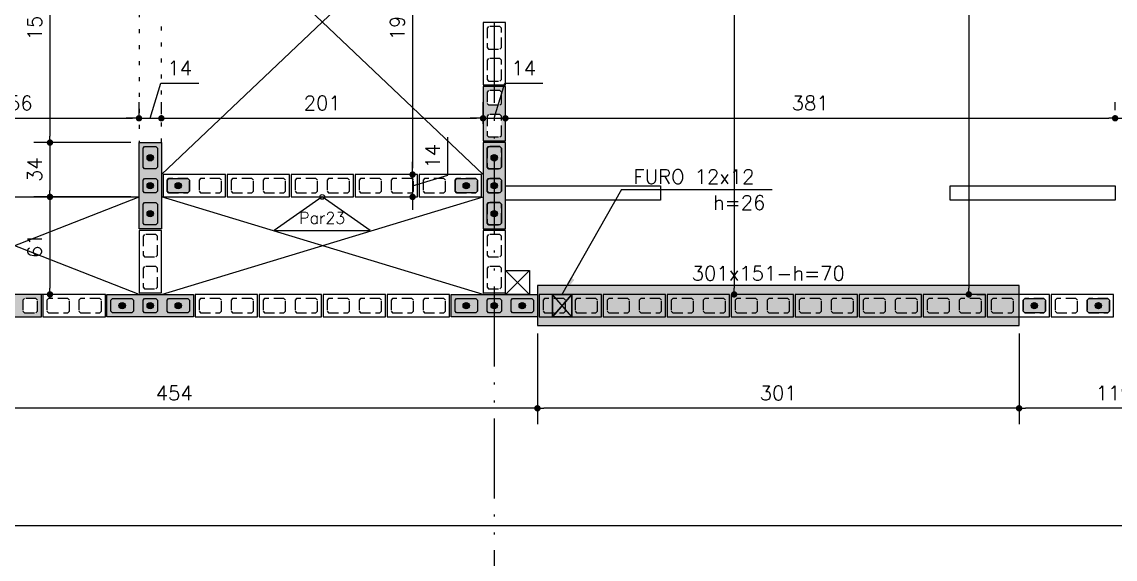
# Model space of a CAD drawing. Extents: x -14651 to 4579, y -10691 to -1290.
# Drawn here: x 2171 to 2855, y -10315 to -9979 of the extents above; entities that cross this region are included whole.
import ezdxf
from ezdxf.enums import TextEntityAlignment as Align

# ---------------------------------------------------------------- set-up
doc = ezdxf.new("R2010")
doc.units = 0
doc.header["$LTSCALE"] = 25
for name, pattern in [('DASHED2', [0.375, 0.25, -0.125]), ('ESTILO_TQS_0002', [0.4, 0.1, -0.3]), ('ESTILO_TQS_0004', [3.3, 2, -0.4, 0.05, -0.4, 0.05, -0.4])]:
    doc.linetypes.add(name, pattern=pattern)
for name, color, linetype in [('213', 252, 'Continuous'), ('241', 2, 'Continuous'), ('247', 50, 'Continuous'), ('248', 100, 'Continuous'), ('249', 20, 'Continuous'), ('ABERTURAS', 53, 'Continuous'), ('ac-furo', 170, 'Continuous'), ('ALVENARIA NÃO ESTRUTURAL', 242, 'Continuous'), ('Arranque', 14, 'Continuous'), ('COTA', 1, 'Continuous'), ('EIXOS', 1, 'ESTILO_TQS_0004'), ('FERRO', 5, 'Continuous'), ('H2', 252, 'Continuous'), ('Linha_fina', 1, 'Continuous'), ('Pena_1', 1, 'Continuous'), ('Pena_2', 2, 'Continuous'), ('PORTA', 3, 'ESTILO_TQS_0002'), ('T1', 2, 'Continuous'), ('TJANELA', 2, 'Continuous'), ('VIGA', 3, 'Continuous')]:
    doc.layers.add(name, color=color, linetype=linetype)
doc.styles.add('COTA', font='romans.shx')
doc.styles.add('Texto1', font='romans.shx', dxfattribs={"height": 9})
doc.dimstyles.new('forma', dxfattribs={"dimscale": 5, "dimtxt": 1.8, "dimasz": 0.8, "dimexe": 2, "dimexo": 1, "dimgap": 1, "dimtad": 1, "dimdec": 1, "dimzin": 9, "dimtxsty": 'COTA', "dimblk1": 'DOT', "dimblk2": 'DOT', "dimsah": 1, "dimcen": 0, "dimdle": 1, "dimclrd": 256, "dimclre": 256, "dimclrt": 2, "dimadec": 0, "dimazin": 0, "dimtfac": 1, "dimtdec": 0, "dimtmove": 0, "dimatfit": 3, "dimfxl": 1, "dimtolj": 1, "dimtzin": 0, "dimarcsym": 0})

# ---------------------------------------------------------------- blocks, each defined once
blk = doc.blocks.new('P5515')
at = {"layer": '249'}
h = blk.add_hatch(color=20, dxfattribs=at)
h.paths.add_polyline_path([(-27, 7), (-27, -7), (27, -7), (27, 7)])
h.paths.add_polyline_path([(-10.5, -3.5), (-11.5, -4.5), (-23.5, -4.5), (-24.5, -3.5), (-24.5, 3.5), (-23.5, 4.5), (-11.5, 4.5), (-10.5, 3.5)], flags=16)
h.paths.add_polyline_path([(-4.5, 3.5), (-3.5, 4.5), (3.5, 4.5), (4.5, 3.5), (4.5, -3.5), (3.5, -4.5), (-3.5, -4.5), (-4.5, -3.5)], flags=16)
h.paths.add_polyline_path([(10.5, 3.5), (11.5, 4.5), (23.5, 4.5), (24.5, 3.5), (24.5, -3.5), (23.5, -4.5), (11.5, -4.5), (10.5, -3.5)], flags=16)
blk.add_lwpolyline([(27, 7), (-27, 7), (-27, -7), (27, -7), (27, 7)])
at = {"color": 1, "linetype": 'DASHED2'}
for points in [[(-10.5, 3.5), (-11.5, 4.5), (-23.5, 4.5), (-24.5, 3.5), (-24.5, -3.5), (-23.5, -4.5), (-11.5, -4.5), (-10.5, -3.5), (-10.5, 3.5)], [(4.5, 3.5), (3.5, 4.5), (-3.5, 4.5), (-4.5, 3.5), (-4.5, -3.5), (-3.5, -4.5), (3.5, -4.5), (4.5, -3.5), (4.5, 3.5)], [(24.5, 3.5), (23.5, 4.5), (11.5, 4.5), (10.5, 3.5), (10.5, -3.5), (11.5, -4.5), (23.5, -4.5), (24.5, -3.5), (24.5, 3.5)]]:
    blk.add_lwpolyline(points, dxfattribs=at)
blk = doc.blocks.new('P3515')
at = {"layer": '248'}
h = blk.add_hatch(color=100, dxfattribs=at)
h.paths.add_polyline_path([(17, 7), (-17, 7), (-17, -7), (17, -7)])
h.paths.add_polyline_path([(-5.5, -3.5), (-6.5, -4.5), (-13.5, -4.5), (-14.5, -3.5), (-14.5, 3.5), (-13.5, 4.5), (-6.5, 4.5), (-5.5, 3.5)], flags=16)
h.paths.add_polyline_path([(0.5, 3.5), (1.5, 4.5), (13.5, 4.5), (14.5, 3.5), (14.5, -3.5), (13.5, -4.5), (1.5, -4.5), (0.5, -3.5)], flags=16)
blk.add_lwpolyline([(-17, -7), (17, -7), (17, 7), (-17, 7), (-17, -7)])
at = {"color": 1, "linetype": 'DASHED2'}
for points in [[(-14.5, -3.5), (-13.5, -4.5), (-6.5, -4.5), (-5.5, -3.5), (-5.5, 3.5), (-6.5, 4.5), (-13.5, 4.5), (-14.5, 3.5), (-14.5, -3.5)], [(0.5, -3.5), (1.5, -4.5), (13.5, -4.5), (14.5, -3.5), (14.5, 3.5), (13.5, 4.5), (1.5, 4.5), (0.5, 3.5), (0.5, -3.5)]]:
    blk.add_lwpolyline(points, dxfattribs=at)
blk = doc.blocks.new('P4015', base_point=(5842102.11612, -8124149.02973))
blk.add_lwpolyline([(5842082.61612, -8124156.02973), (5842121.61612, -8124156.02973), (5842121.61612, -8124142.02973), (5842082.61612, -8124142.02973), (5842082.61612, -8124156.02973)])
at = {"color": 1, "linetype": 'DASHED2'}
for points in [[(5842085.11612, -8124152.52973), (5842086.11612, -8124153.52973), (5842098.11612, -8124153.52973), (5842099.11612, -8124152.52973), (5842099.11612, -8124145.52973), (5842098.11612, -8124144.52973), (5842086.11612, -8124144.52973), (5842085.11612, -8124145.52973), (5842085.11612, -8124152.52973)], [(5842105.11612, -8124152.52973), (5842106.11612, -8124153.52973), (5842118.11612, -8124153.52973), (5842119.11612, -8124152.52973), (5842119.11612, -8124145.52973), (5842118.11612, -8124144.52973), (5842106.11612, -8124144.52973), (5842105.11612, -8124145.52973), (5842105.11612, -8124152.52973)]]:
    blk.add_lwpolyline(points, dxfattribs=at)
blk = doc.blocks.new('GR-1409')
at = {"layer": '213'}
h = blk.add_hatch(color=256, dxfattribs=at)
h.paths.add_polyline_path([(-6, 4.5), (-7, 3.5), (-7, -3.5), (-6, -4.5), (6, -4.5), (7, -3.5), (7, 3.5), (6, 4.5)])
h.paths.add_polyline_path([(-2, 0, 1), (2, 0, 1)], flags=16)
at = {"layer": 'Arranque'}
blk.add_hatch(color=256, dxfattribs=at).paths.add_polyline_path([(-2, 0, 1), (2, 0, 1)])
at = {"layer": '213'}
blk.add_lwpolyline([(-7, 3.5), (-6, 4.5), (6, 4.5), (7, 3.5), (7, -3.5), (6, -4.5), (-6, -4.5), (-7, -3.5), (-7, 3.5)], dxfattribs=at)
at = {"layer": 'FERRO', "linetype": 'Continuous'}
blk.add_circle((0, 0), 2, dxfattribs=at)
blk = doc.blocks.new('GR-0909')
at = {"layer": '213'}
h = blk.add_hatch(color=256, dxfattribs=at)
h.paths.add_polyline_path([(3.5, -4.5), (4.5, -3.5), (4.500001, 3.5), (3.500001, 4.5), (-3.499999, 4.5), (-4.499999, 3.5), (-4.5, -3.5), (-3.5, -4.5)])
h.paths.add_polyline_path([(-2, 0, -1), (2, 0, -1)], flags=16)
at = {"layer": 'Arranque'}
blk.add_hatch(color=256, dxfattribs=at).paths.add_polyline_path([(2, 0, 1), (-2, 0, 1)])
at = {"layer": '213'}
blk.add_lwpolyline([(3.500001, 4.5), (4.500001, 3.5), (4.5, -3.5), (3.5, -4.5), (-3.5, -4.5), (-4.5, -3.5), (-4.499999, 3.5), (-3.499999, 4.5), (3.500001, 4.5)], dxfattribs=at)
at = {"layer": 'FERRO', "linetype": 'Continuous'}
blk.add_circle((0, 0), 2, dxfattribs=at)
blk = doc.blocks.new('_IDNPAR_2')
at = {"color": 3}
blk.add_lwpolyline([(1, -0.7), (0, 0), (-1, -0.7)], close=True, dxfattribs=at)
blk.add_circle((0, 0), 0.05, dxfattribs=at)
at = {"layer": '247', "color": 2, "style": 'COTA', "flags": 8}
blk.add_attdef('ID', text='', height=0.24, dxfattribs=at).set_placement((0, -0.438), align=Align.MIDDLE_CENTER)
blk = doc.blocks.new('_Dot')
at = {"color": 0, "linetype": 'ByBlock', "lineweight": -2}
blk.add_line((-0.5, 0), (-1, 0), dxfattribs=at)
at = {"color": 0, "linetype": 'ByBlock', "const_width": 0.5}
blk.add_lwpolyline([(-0.25, 0, 1), (0.25, 0, 1)], format="xyb", close=True, dxfattribs=at)
blk = doc.blocks.new('*D116')
at = {"layer": 'COTA', "lineweight": -2, "transparency": 16777216}
for p, q in [((2794.52, -10174.1), (2794.52, -10230.83)), ((2913.52, -10174.1), (2913.52, -10230.83)), ((2909.52, -10220.83), (2798.52, -10220.83))]:
    blk.add_line(p, q, dxfattribs=at)
at = {"layer": 'Defpoints', "color": 0, "transparency": 16777216}
for p in [(2794.52, -10169.1), (2913.52, -10169.1), (2794.52, -10220.83)]:
    blk.add_point(p, dxfattribs=at)
at = {"layer": 'COTA', "lineweight": -2, "transparency": 16777216, "xscale": 4, "yscale": 4, "zscale": 4, "rotation": 180}
blk.add_blockref('_Dot', (2794.52, -10220.83), dxfattribs=at)
at = {"layer": 'COTA', "lineweight": -2, "transparency": 16777216, "xscale": 4, "yscale": 4, "zscale": 4}
blk.add_blockref('_Dot', (2913.52, -10220.83), dxfattribs=at)
at = {"layer": 'COTA', "color": 2, "transparency": 16777216, "insert": (2854.02, -10211.33), "char_height": 9, "attachment_point": 5, "style": 'COTA'}
blk.add_mtext('\\A1;119 ', dxfattribs=at)
blk = doc.blocks.new('*D117')
at = {"layer": 'COTA', "lineweight": -2, "transparency": 16777216}
for p, q in [((2493.52, -10174.1), (2493.52, -10230.83)), ((2794.52, -10174.1), (2794.52, -10230.83)), ((2790.52, -10220.83), (2497.52, -10220.83))]:
    blk.add_line(p, q, dxfattribs=at)
at = {"layer": 'Defpoints', "color": 0, "transparency": 16777216}
for p in [(2493.52, -10169.1), (2794.52, -10169.1), (2493.52, -10220.83)]:
    blk.add_point(p, dxfattribs=at)
at = {"layer": 'COTA', "lineweight": -2, "transparency": 16777216, "xscale": 4, "yscale": 4, "zscale": 4, "rotation": 180}
blk.add_blockref('_Dot', (2493.52, -10220.83), dxfattribs=at)
at = {"layer": 'COTA', "lineweight": -2, "transparency": 16777216, "xscale": 4, "yscale": 4, "zscale": 4}
blk.add_blockref('_Dot', (2794.52, -10220.83), dxfattribs=at)
at = {"layer": 'COTA', "color": 2, "transparency": 16777216, "insert": (2644.02, -10211.33), "char_height": 9, "attachment_point": 5, "style": 'COTA'}
blk.add_mtext('\\A1;301 ', dxfattribs=at)
blk = doc.blocks.new('*D118')
at = {"layer": 'COTA', "lineweight": -2, "transparency": 16777216}
for p, q in [((2039.52, -10174.1), (2039.52, -10230.83)), ((2493.52, -10174.1), (2493.52, -10230.83)), ((2489.52, -10220.83), (2043.52, -10220.83))]:
    blk.add_line(p, q, dxfattribs=at)
at = {"layer": 'Defpoints', "color": 0, "transparency": 16777216}
for p in [(2039.52, -10169.1), (2493.52, -10169.1), (2039.52, -10220.83)]:
    blk.add_point(p, dxfattribs=at)
at = {"layer": 'COTA', "lineweight": -2, "transparency": 16777216, "xscale": 4, "yscale": 4, "zscale": 4, "rotation": 180}
blk.add_blockref('_Dot', (2039.52, -10220.83), dxfattribs=at)
at = {"layer": 'COTA', "lineweight": -2, "transparency": 16777216, "xscale": 4, "yscale": 4, "zscale": 4}
blk.add_blockref('_Dot', (2493.52, -10220.83), dxfattribs=at)
at = {"layer": 'COTA', "color": 2, "transparency": 16777216, "insert": (2266.52, -10211.33), "char_height": 9, "attachment_point": 5, "style": 'COTA'}
blk.add_mtext('\\A1;454 ', dxfattribs=at)
blk = doc.blocks.new('*D194')
at = {"layer": 'COTA', "lineweight": -2, "transparency": 16777216}
for p, q in [((2239.52, -9903.6), (2178.88, -9903.6)), ((2188.88, -9907.6), (2188.88, -10050.6)), ((2239.52, -10054.6), (2178.88, -10054.6))]:
    blk.add_line(p, q, dxfattribs=at)
at = {"layer": 'Defpoints', "color": 0, "transparency": 16777216}
for p in [(2244.52, -9903.6), (2188.88, -10054.6), (2244.52, -10054.6)]:
    blk.add_point(p, dxfattribs=at)
at = {"layer": 'COTA', "lineweight": -2, "transparency": 16777216, "xscale": 4, "yscale": 4, "zscale": 4}
for p, rotation in [((2188.88, -9903.6), 90), ((2188.88, -10054.6), 270)]:
    blk.add_blockref('_Dot', p, dxfattribs=dict(at, rotation=rotation))
at = {"layer": 'COTA', "color": 2, "transparency": 16777216, "insert": (2179.38, -9979.1), "char_height": 9, "attachment_point": 5, "rotation": 90, "style": 'COTA'}
blk.add_mtext('\\A1;151 ', dxfattribs=at)
blk = doc.blocks.new('*D195')
at = {"layer": 'COTA', "lineweight": -2, "transparency": 16777216}
for p, q in [((2239.52, -10054.6), (2178.88, -10054.6)), ((2188.88, -10058.6), (2188.88, -10084.58)), ((2239.52, -10088.58), (2178.88, -10088.58))]:
    blk.add_line(p, q, dxfattribs=at)
at = {"layer": 'Defpoints', "color": 0, "transparency": 16777216}
for p in [(2244.52, -10054.6), (2188.88, -10088.58), (2244.52, -10088.58)]:
    blk.add_point(p, dxfattribs=at)
at = {"layer": 'COTA', "lineweight": -2, "transparency": 16777216, "xscale": 4, "yscale": 4, "zscale": 4}
for p, rotation in [((2188.88, -10054.6), 90), ((2188.88, -10088.58), 270)]:
    blk.add_blockref('_Dot', p, dxfattribs=dict(at, rotation=rotation))
at = {"layer": 'COTA', "color": 2, "transparency": 16777216, "insert": (2179.38, -10071.59), "char_height": 9, "attachment_point": 5, "rotation": 90, "style": 'COTA'}
blk.add_mtext('\\A1;34 ', dxfattribs=at)
blk = doc.blocks.new('*D202')
at = {"layer": 'COTA', "lineweight": -2, "transparency": 16777216}
for p, q in [((2768.06, -9678.6), (2773.06, -9678.6)), ((2763.06, -9682.6), (2763.06, -10145.6)), ((2768.06, -10149.6), (2773.06, -10149.6))]:
    blk.add_line(p, q, dxfattribs=at)
at = {"layer": 'Defpoints', "color": 0, "transparency": 16777216}
for p in [(2763.06, -9678.6), (2763.06, -10149.6), (2763.06, -10149.6)]:
    blk.add_point(p, dxfattribs=at)
at = {"layer": 'COTA', "lineweight": -2, "transparency": 16777216, "xscale": 4, "yscale": 4, "zscale": 4}
for p, rotation in [((2763.06, -9678.6), 90), ((2763.06, -10149.6), 270)]:
    blk.add_blockref('_Dot', p, dxfattribs=dict(at, rotation=rotation))
at = {"layer": 'COTA', "color": 2, "transparency": 16777216, "insert": (2753.56, -9914.1), "char_height": 9, "attachment_point": 5, "rotation": 90, "style": 'COTA'}
blk.add_mtext('\\A1;471 ', dxfattribs=at)
blk = doc.blocks.new('*D207')
at = {"layer": 'COTA', "lineweight": -2, "transparency": 16777216}
for p, q in [((2615.24, -9728.6), (2606.42, -9728.6)), ((2616.42, -9732.6), (2616.42, -10145.6)), ((2613.25, -10149.6), (2606.42, -10149.6))]:
    blk.add_line(p, q, dxfattribs=at)
at = {"layer": 'Defpoints', "color": 0, "transparency": 16777216}
for p in [(2620.24, -9728.6), (2616.42, -10149.6), (2618.25, -10149.6)]:
    blk.add_point(p, dxfattribs=at)
at = {"layer": 'COTA', "lineweight": -2, "transparency": 16777216, "xscale": 4, "yscale": 4, "zscale": 4}
for p, rotation in [((2616.42, -9728.6), 90), ((2616.42, -10149.6), 270)]:
    blk.add_blockref('_Dot', p, dxfattribs=dict(at, rotation=rotation))
at = {"layer": 'COTA', "color": 2, "transparency": 16777216, "insert": (2606.92, -9939.1), "char_height": 9, "attachment_point": 5, "rotation": 90, "style": 'COTA'}
blk.add_mtext('\\A1;421 ', dxfattribs=at)
blk = doc.blocks.new('*D225')
at = {"layer": 'COTA', "lineweight": -2, "transparency": 16777216}
for p, q in [((2088.52, -10044.1), (2088.52, -10029.43)), ((2244.52, -10039.99), (2244.52, -10029.43)), ((2092.52, -10039.43), (2240.52, -10039.43))]:
    blk.add_line(p, q, dxfattribs=at)
at = {"layer": 'Defpoints', "color": 0, "transparency": 16777216}
for p in [(2244.52, -10039.43), (2088.52, -10049.1), (2244.52, -10044.99)]:
    blk.add_point(p, dxfattribs=at)
at = {"layer": 'COTA', "lineweight": -2, "transparency": 16777216, "xscale": 4, "yscale": 4, "zscale": 4, "rotation": 180}
blk.add_blockref('_Dot', (2088.52, -10039.43), dxfattribs=at)
at = {"layer": 'COTA', "lineweight": -2, "transparency": 16777216, "xscale": 4, "yscale": 4, "zscale": 4}
blk.add_blockref('_Dot', (2244.52, -10039.43), dxfattribs=at)
at = {"layer": 'COTA', "color": 2, "transparency": 16777216, "insert": (2166.52, -10029.93), "char_height": 9, "attachment_point": 5, "style": 'COTA'}
blk.add_mtext('\\A1;156 ', dxfattribs=at)
blk = doc.blocks.new('*D226')
at = {"layer": 'COTA', "lineweight": -2, "transparency": 16777216}
for p, q in [((2251.52, -10039.43), (2258.12, -10017.43)), ((2258.12, -10017.43), (2281.83, -10017.43)), ((2244.52, -10039.99), (2244.52, -10029.43)), ((2258.52, -10036.76), (2258.52, -10029.43)), ((2240.52, -10039.43), (2236.52, -10039.43)), ((2244.52, -10039.43), (2258.52, -10039.43)), ((2244.52, -10039.43), (2258.52, -10039.43)), ((2262.52, -10039.43), (2266.52, -10039.43))]:
    blk.add_line(p, q, dxfattribs=at)
at = {"layer": 'Defpoints', "color": 0, "transparency": 16777216}
for p in [(2258.52, -10039.43), (2258.52, -10041.76), (2244.52, -10044.99)]:
    blk.add_point(p, dxfattribs=at)
at = {"layer": 'COTA', "lineweight": -2, "transparency": 16777216, "xscale": 4, "yscale": 4, "zscale": 4}
blk.add_blockref('_Dot', (2244.52, -10039.43), dxfattribs=at)
at = {"layer": 'COTA', "lineweight": -2, "transparency": 16777216, "xscale": 4, "yscale": 4, "zscale": 4, "rotation": 180}
blk.add_blockref('_Dot', (2258.52, -10039.43), dxfattribs=at)
at = {"layer": 'COTA', "color": 2, "transparency": 16777216, "insert": (2269.97, -10007.93), "char_height": 9, "attachment_point": 5, "style": 'COTA'}
blk.add_mtext('\\A1;14 ', dxfattribs=at)
blk = doc.blocks.new('*D227')
at = {"layer": 'COTA', "lineweight": -2, "transparency": 16777216}
for p, q in [((2258.52, -10036.76), (2258.52, -10029.43)), ((2459.52, -10042.8), (2459.52, -10029.43)), ((2262.52, -10039.43), (2455.52, -10039.43))]:
    blk.add_line(p, q, dxfattribs=at)
at = {"layer": 'Defpoints', "color": 0, "transparency": 16777216}
for p in [(2258.52, -10041.76), (2459.52, -10039.43), (2459.52, -10047.8)]:
    blk.add_point(p, dxfattribs=at)
at = {"layer": 'COTA', "lineweight": -2, "transparency": 16777216, "xscale": 4, "yscale": 4, "zscale": 4, "rotation": 180}
blk.add_blockref('_Dot', (2258.52, -10039.43), dxfattribs=at)
at = {"layer": 'COTA', "lineweight": -2, "transparency": 16777216, "xscale": 4, "yscale": 4, "zscale": 4}
blk.add_blockref('_Dot', (2459.52, -10039.43), dxfattribs=at)
at = {"layer": 'COTA', "color": 2, "transparency": 16777216, "insert": (2359.02, -10029.93), "char_height": 9, "attachment_point": 5, "style": 'COTA'}
blk.add_mtext('\\A1;201 ', dxfattribs=at)
blk = doc.blocks.new('*D228')
at = {"layer": 'COTA', "lineweight": -2, "transparency": 16777216}
for p, q in [((2466.52, -10039.43), (2473.12, -10017.43)), ((2473.12, -10017.43), (2496.83, -10017.43)), ((2459.52, -10042.8), (2459.52, -10029.43)), ((2473.52, -10042.23), (2473.52, -10029.43)), ((2455.52, -10039.43), (2451.52, -10039.43)), ((2459.52, -10039.43), (2473.52, -10039.43)), ((2459.52, -10039.43), (2473.52, -10039.43)), ((2477.52, -10039.43), (2481.52, -10039.43))]:
    blk.add_line(p, q, dxfattribs=at)
at = {"layer": 'Defpoints', "color": 0, "transparency": 16777216}
for p in [(2473.52, -10039.43), (2459.52, -10047.8), (2473.52, -10047.23)]:
    blk.add_point(p, dxfattribs=at)
at = {"layer": 'COTA', "lineweight": -2, "transparency": 16777216, "xscale": 4, "yscale": 4, "zscale": 4}
blk.add_blockref('_Dot', (2459.52, -10039.43), dxfattribs=at)
at = {"layer": 'COTA', "lineweight": -2, "transparency": 16777216, "xscale": 4, "yscale": 4, "zscale": 4, "rotation": 180}
blk.add_blockref('_Dot', (2473.52, -10039.43), dxfattribs=at)
at = {"layer": 'COTA', "color": 2, "transparency": 16777216, "insert": (2484.97, -10007.93), "char_height": 9, "attachment_point": 5, "style": 'COTA'}
blk.add_mtext('\\A1;14 ', dxfattribs=at)
blk = doc.blocks.new('*D229')
at = {"layer": 'COTA', "lineweight": -2, "transparency": 16777216}
for p, q in [((2473.52, -10042.23), (2473.52, -10029.43)), ((2854.52, -10034.43), (2854.52, -10029.43)), ((2477.52, -10039.43), (2850.52, -10039.43))]:
    blk.add_line(p, q, dxfattribs=at)
at = {"layer": 'Defpoints', "color": 0, "transparency": 16777216}
for p in [(2854.52, -10039.43), (2854.52, -10039.43), (2473.52, -10047.23)]:
    blk.add_point(p, dxfattribs=at)
at = {"layer": 'COTA', "lineweight": -2, "transparency": 16777216, "xscale": 4, "yscale": 4, "zscale": 4, "rotation": 180}
blk.add_blockref('_Dot', (2473.52, -10039.43), dxfattribs=at)
at = {"layer": 'COTA', "lineweight": -2, "transparency": 16777216, "xscale": 4, "yscale": 4, "zscale": 4}
blk.add_blockref('_Dot', (2854.52, -10039.43), dxfattribs=at)
at = {"layer": 'COTA', "color": 2, "transparency": 16777216, "insert": (2664.02, -10029.93), "char_height": 9, "attachment_point": 5, "style": 'COTA'}
blk.add_mtext('\\A1;381 ', dxfattribs=at)
blk = doc.blocks.new('*D230')
at = {"layer": 'COTA', "lineweight": -2, "transparency": 16777216}
for p, q in [((2864.02, -10039.43), (2873.32, -10008.43)), ((2873.32, -10008.43), (2896.17, -10008.43)), ((2854.52, -10034.43), (2854.52, -10029.43)), ((2873.52, -10034.43), (2873.52, -10029.43)), ((2858.52, -10039.43), (2869.52, -10039.43))]:
    blk.add_line(p, q, dxfattribs=at)
at = {"layer": 'Defpoints', "color": 0, "transparency": 16777216}
for p in [(2854.52, -10039.43), (2873.52, -10039.43), (2873.52, -10039.43)]:
    blk.add_point(p, dxfattribs=at)
at = {"layer": 'COTA', "lineweight": -2, "transparency": 16777216, "xscale": 4, "yscale": 4, "zscale": 4, "rotation": 180}
blk.add_blockref('_Dot', (2854.52, -10039.43), dxfattribs=at)
at = {"layer": 'COTA', "lineweight": -2, "transparency": 16777216, "xscale": 4, "yscale": 4, "zscale": 4}
blk.add_blockref('_Dot', (2873.52, -10039.43), dxfattribs=at)
at = {"layer": 'COTA', "color": 2, "transparency": 16777216, "insert": (2884.75, -9998.93), "char_height": 9, "attachment_point": 5, "style": 'COTA'}
blk.add_mtext('\\A1;19 ', dxfattribs=at)
blk = doc.blocks.new('*D267')
at = {"layer": 'COTA', "lineweight": -2, "transparency": 16777216}
for p, q in [((2414.52, -9883.6), (2405.48, -9883.6)), ((2415.48, -9887.6), (2415.48, -10070.6)), ((2413.52, -10074.6), (2405.48, -10074.6))]:
    blk.add_line(p, q, dxfattribs=at)
at = {"layer": 'Defpoints', "color": 0, "transparency": 16777216}
for p in [(2419.52, -9883.6), (2415.48, -10074.6), (2418.52, -10074.6)]:
    blk.add_point(p, dxfattribs=at)
at = {"layer": 'COTA', "lineweight": -2, "transparency": 16777216, "xscale": 4, "yscale": 4, "zscale": 4}
for p, rotation in [((2415.48, -9883.6), 90), ((2415.48, -10074.6), 270)]:
    blk.add_blockref('_Dot', p, dxfattribs=dict(at, rotation=rotation))
at = {"layer": 'COTA', "color": 2, "transparency": 16777216, "insert": (2405.98, -9979.1), "char_height": 9, "attachment_point": 5, "rotation": 90, "style": 'COTA'}
blk.add_mtext('\\A1;191 ', dxfattribs=at)
blk = doc.blocks.new('*D268')
at = {"layer": 'COTA', "lineweight": -2, "transparency": 16777216}
for p, q in [((2437.48, -10075), (2437.48, -10051.28)), ((2415.48, -10070.6), (2415.48, -10066.6)), ((2413.52, -10074.6), (2405.48, -10074.6)), ((2415.48, -10074.6), (2415.48, -10088.6)), ((2415.48, -10074.6), (2415.48, -10088.6)), ((2415.48, -10081.6), (2437.48, -10075)), ((2420.48, -10088.6), (2425.48, -10088.6)), ((2415.48, -10092.6), (2415.48, -10096.6))]:
    blk.add_line(p, q, dxfattribs=at)
at = {"layer": 'Defpoints', "color": 0, "transparency": 16777216}
for p in [(2418.52, -10074.6), (2415.48, -10088.6), (2415.48, -10088.6)]:
    blk.add_point(p, dxfattribs=at)
at = {"layer": 'COTA', "lineweight": -2, "transparency": 16777216, "xscale": 4, "yscale": 4, "zscale": 4}
for p, rotation in [((2415.48, -10074.6), 270), ((2415.48, -10088.6), 90)]:
    blk.add_blockref('_Dot', p, dxfattribs=dict(at, rotation=rotation))
at = {"layer": 'COTA', "color": 2, "transparency": 16777216, "insert": (2427.98, -10063.14), "char_height": 9, "attachment_point": 5, "rotation": 90, "style": 'COTA'}
blk.add_mtext('\\A1;14 ', dxfattribs=at)
blk = doc.blocks.new('*D269')
at = {"layer": 'COTA', "lineweight": -2, "transparency": 16777216}
for p, q in [((2194.31, -10088.58), (2178.88, -10088.58)), ((2188.88, -10092.58), (2188.88, -10145.6)), ((2198.74, -10149.6), (2178.88, -10149.6))]:
    blk.add_line(p, q, dxfattribs=at)
at = {"layer": 'Defpoints', "color": 0, "transparency": 16777216}
for p in [(2199.31, -10088.58), (2188.88, -10149.6), (2203.74, -10149.6)]:
    blk.add_point(p, dxfattribs=at)
at = {"layer": 'COTA', "lineweight": -2, "transparency": 16777216, "xscale": 4, "yscale": 4, "zscale": 4}
for p, rotation in [((2188.88, -10088.58), 90), ((2188.88, -10149.6), 270)]:
    blk.add_blockref('_Dot', p, dxfattribs=dict(at, rotation=rotation))
at = {"layer": 'COTA', "color": 2, "transparency": 16777216, "insert": (2179.38, -10119.09), "char_height": 9, "attachment_point": 5, "rotation": 90, "style": 'COTA'}
blk.add_mtext('\\A1;61 ', dxfattribs=at)
blk = doc.blocks.new('*D278')
at = {"layer": 'COTA', "lineweight": -2, "transparency": 16777216}
for p, q in [((3258.52, -10168.6), (3258.52, -10304.39)), ((873.52, -10174.1), (873.52, -10304.39)), ((3254.52, -10294.39), (877.52, -10294.39))]:
    blk.add_line(p, q, dxfattribs=at)
at = {"layer": 'Defpoints', "color": 0, "transparency": 16777216}
for p in [(3258.52, -10163.6), (873.52, -10169.1), (873.52, -10294.39)]:
    blk.add_point(p, dxfattribs=at)
at = {"layer": 'COTA', "lineweight": -2, "transparency": 16777216, "xscale": 4, "yscale": 4, "zscale": 4, "rotation": 180}
blk.add_blockref('_Dot', (873.52, -10294.39), dxfattribs=at)
at = {"layer": 'COTA', "lineweight": -2, "transparency": 16777216, "xscale": 4, "yscale": 4, "zscale": 4}
blk.add_blockref('_Dot', (3258.52, -10294.39), dxfattribs=at)
at = {"layer": 'COTA', "color": 2, "transparency": 16777216, "insert": (2066.02, -10284.89), "char_height": 9, "attachment_point": 5, "style": 'COTA'}
blk.add_mtext('\\A1;2385 ', dxfattribs=at)
blk = doc.blocks.new('layout-inferior 1')
at = {"layer": 'ALVENARIA NÃO ESTRUTURAL'}
for p, q in [((30123.19, -10090.6), (30123.19, -10081.6)), ((30123.19, -10081.6), (30220.19, -10081.6)), ((30220.19, -10081.6), (30220.19, -10090.6)), ((30401.19, -10090.6), (30401.19, -10081.6)), ((30401.19, -10081.6), (30504.19, -10081.6)), ((30504.19, -10081.6), (30504.19, -10090.6)), ((30220.19, -10090.6), (30123.19, -10090.6)), ((30504.19, -10090.6), (30401.19, -10090.6))]:
    blk.add_line(p, q, dxfattribs=at)
blk = doc.blocks.new('furo 12 x12')
at = {"layer": 'H2'}
for points in [[(-1405.39, -3672.05), (-1399.38, -3665.04), (-1411.38, -3665.04)], [(-1411.38, -3679.04), (-1405.39, -3672.05), (-1411.38, -3665.04)], [(-1399.38, -3679.08), (-1399.38, -3665.04), (-1405.39, -3672.05)], [(-1405.39, -3672.05), (-1411.38, -3679.04), (-1411.38, -3679.08), (-1399.38, -3679.08)]]:
    blk.add_hatch(color=256, dxfattribs=at).paths.add_polyline_path(points)
at = {"layer": 'Pena_2', "ltscale": 0.5}
blk.add_lwpolyline([(-1411.38, -3665.04), (-1399.38, -3665.04), (-1399.38, -3679.08), (-1411.38, -3679.08)], close=True, dxfattribs=at)
at = {"layer": 'VIGA', "ltscale": 0.5}
for p, q in [((-1399.38, -3665.04), (-1411.38, -3679.04)), ((-1399.38, -3679.08), (-1411.38, -3665.04))]:
    blk.add_line(p, q, dxfattribs=at)
blk = doc.blocks.new('ss')
at = {"layer": 'Linha_fina'}
blk.add_solid([(0, 0), (-2.5, -0.29), (-2.5, 0.3)], dxfattribs=at)
blk = doc.blocks.new('grautes-inferior 1')
at = {"layer": 'ac-furo'}
for p, q in [((2515.02, -10163.6), (2503.02, -10149.6)), ((2503.02, -10163.6), (2515.02, -10149.6)), ((2515.02, -10163.6), (2503.02, -10149.6)), ((2503.02, -10163.6), (2515.02, -10149.6))]:
    blk.add_line(p, q, dxfattribs=at)
blk.add_lwpolyline([(2503.02, -10163.6), (2515.02, -10163.6), (2515.02, -10149.6), (2503.02, -10149.6)], close=True, dxfattribs=at)
blk.add_lwpolyline([(2503.02, -10163.6), (2515.02, -10163.6), (2515.02, -10149.6), (2503.02, -10149.6)], close=True, dxfattribs=at)
at = {"layer": 'Linha_fina'}
for q in [(2508.45, -10150.06), (2640.09, -10083.96)]:
    blk.add_line((2546.12, -10083.96), q, dxfattribs=at)
at = {"layer": 'COTA', "xscale": 4.999999999999998, "yscale": 4.999999999999998, "zscale": 4.999999999999998, "rotation": 236.3440974744763}
blk.add_blockref('ss', (2508.45, -10150.06), dxfattribs=at)
at = {"layer": 'COTA'}
blk.add_blockref('furo 12 x12', (3914.4, -6484.55), dxfattribs=at)
at = {"layer": 'T1', "style": 'Texto1'}
for s, p in [('FURO 12x12', (2553.52, -10080.51)), ('h=26', (2603.21, -10096.63))]:
    blk.add_text(s, height=9, dxfattribs=at).set_placement(p)

msp = doc.modelspace()

# ---------------------------------------------------------------- hatches: boundary and pattern name
at = {"layer": 'ABERTURAS', "transparency": 33554457}
msp.add_hatch(color=256, dxfattribs=at).paths.add_polyline_path([(2493.52, -10169.1), (2794.52, -10169.1), (2794.52, -10144.1), (2493.52, -10144.1)])

# ---------------------------------------------------------------- linework, layer by layer
at = {"layer": 'ABERTURAS'}
msp.add_lwpolyline([(2493.52, -10169.1), (2794.52, -10169.1), (2794.52, -10144.1), (2493.52, -10144.1)], close=True, dxfattribs=at)
at = {"layer": 'EIXOS'}
msp.add_line((2466.52, -8494.67), (2466.52, -10689.12), dxfattribs=at)
at = {"layer": 'Linha_fina'}
for points in [[(2258.52, -10074.6), (2459.52, -9883.6)], [(2459.52, -10074.6), (2258.52, -9883.6)], [(2088.52, -10149.6), (2244.52, -10088.58)], [(2244.52, -10149.6), (2088.52, -10088.58)], [(2258.52, -10149.6), (2459.52, -10088.6)], [(2459.52, -10149.6), (2258.52, -10088.6)]]:
    msp.add_lwpolyline(points, dxfattribs=at)
at = {"layer": 'Pena_1'}
for points in [[(2473.52, -10134.61), (2488.52, -10134.61), (2488.52, -10149.61), (2473.52, -10149.61), (2473.52, -10134.61)], [(2473.52, -10134.61), (2488.52, -10149.61)], [(2488.52, -10134.61), (2473.52, -10149.6)]]:
    msp.add_lwpolyline(points, dxfattribs=at)
at = {"layer": 'PORTA'}
msp.add_lwpolyline([(2244.52, -10054.6), (2258.52, -10054.6), (2258.52, -9903.6), (2244.52, -9903.6)], close=True, dxfattribs=at)
at = {"layer": 'VIGA'}
msp.add_lwpolyline([(2088.52, -10088.58), (2244.52, -10088.58)], dxfattribs=at)

# ---------------------------------------------------------------- block references
at = {"rotation": 90}
for p in [(2251.52, -10064.1), (2466.52, -10064.1), (2251.52, -10099.1), (2466.52, -10099.1)]:
    msp.add_blockref('GR-1409', p, dxfattribs=at)
for name, p in [('GR-0909', (2251.52, -10081.6)), ('GR-1409', (2269.02, -10081.6)), ('GR-1409', (2449.02, -10081.6)), ('GR-0909', (2466.52, -10081.6)), ('GR-1409', (2234.02, -10156.6)), ('GR-0909', (2251.52, -10156.6)), ('GR-1409', (2269.02, -10156.6)), ('GR-1409', (2449.02, -10156.6)), ('GR-0909', (2466.52, -10156.6)), ('GR-1409', (2484.02, -10156.6)), ('GR-1409', (2804.02, -10156.6)), ('GR-1409', (2844.02, -10156.6))]:
    msp.add_blockref(name, p)
at = {"layer": '241'}
for name, p, rotation in [('P4015', (2466.52, -9999.1), 270), ('P3515', (2466.52, -10036.6), 270), ('P5515', (2466.52, -10081.6), 90.00000000000001), ('P4015', (2279.02, -10081.6), 180), ('P4015', (2319.02, -10081.6), 180), ('P4015', (2359.02, -10081.6), 180), ('P4015', (2399.02, -10081.6), 180), ('P4015', (2439.02, -10081.6), 180), ('P4015', (2251.52, -10129.1), 270), ('P4015', (2466.52, -10129.1), 270), ('P3515', (2166.52, -10156.6), 180), ('P4015', (2204.02, -10156.6), 180), ('P4015', (2299.02, -10156.6), 180), ('P4015', (2339.02, -10156.6), 180), ('P4015', (2379.02, -10156.6), 180), ('P4015', (2419.02, -10156.6), 180), ('P4015', (2514.02, -10156.6), 180), ('P4015', (2554.02, -10156.6), 180), ('P4015', (2594.02, -10156.6), 180), ('P4015', (2634.02, -10156.6), 180), ('P4015', (2674.02, -10156.6), 180), ('P4015', (2714.02, -10156.6), 180), ('P4015', (2754.02, -10156.6), 180), ('P4015', (2794.02, -10156.6), 180), ('P4015', (2834.02, -10156.6), 180)]:
    msp.add_blockref(name, p, dxfattribs=dict(at, rotation=rotation))
at = {"layer": '241', "xscale": -1}
for p, rotation in [((2251.52, -10081.6), 270), ((2251.52, -10156.6), 180), ((2466.52, -10156.6), 180)]:
    msp.add_blockref('P5515', p, dxfattribs=dict(at, rotation=rotation))
at = {"layer": '247', "linetype": 'Continuous', "xscale": 30, "yscale": 30, "zscale": 30}
msp.add_blockref('_IDNPAR_2', (2359.02, -10088.6), dxfattribs=at).add_auto_attribs({'ID': 'Par23'})
at = {"layer": 'Pena_1'}
msp.add_blockref('grautes-inferior 1', (0, 0), dxfattribs=at)
at = {"layer": 'Pena_2'}
msp.add_blockref('layout-inferior 1', (-27649.68, 0), dxfattribs=at)

# ---------------------------------------------------------------- texts
at = {"layer": 'TJANELA', "style": 'Texto1'}
msp.add_text('301x151-h=70', height=9, dxfattribs=at).set_placement((2637.77, -10140.9), align=Align.CENTER)

# ---------------------------------------------------------------- dimensions: what is measured, and where the dimension line sits
at = {"layer": 'COTA'}
for base, p1, p2, override, picture, middle in [((2763.06, -10149.6), (2763.06, -9678.6), (2763.06, -10149.6), {"dimpost": ' ', "dimtmove": 1}, '*D202', (2753.56, -9914.1)), ((2616.42, -10149.6), (2620.24, -9728.6), (2618.25, -10149.6), {"dimpost": ' ', "dimtmove": 1}, '*D207', (2606.92, -9939.1)), ((2415.48, -10074.6), (2419.52, -9883.6), (2418.52, -10074.6), {"dimpost": ' ', "dimtmove": 1}, '*D267', (2405.98, -9979.1)), ((2188.88, -10054.6), (2244.52, -9903.6), (2244.52, -10054.6), {"dimpost": ' ', "dimtmove": 1}, '*D194', (2179.38, -9979.1)), ((2188.88, -10088.58), (2244.52, -10054.6), (2244.52, -10088.58), {"dimpost": ' ', "dimtmove": 1}, '*D195', (2179.38, -10071.59)), ((2415.48, -10088.6), (2418.52, -10074.6), (2415.48, -10088.6), {"dimpost": ' ', "dimtmove": 1}, '*D268', (2427.98, -10070)), ((2188.88, -10149.6), (2199.31, -10088.58), (2203.74, -10149.6), {"dimpost": ' '}, '*D269', (2179.38, -10119.09))]:
    dim = msp.add_linear_dim(base=base, p1=p1, p2=p2, angle=90, dimstyle='forma', override=override, dxfattribs=at)
    dim.commit()
    dim.dimension.update_dxf_attribs({"geometry": picture, "text_midpoint": middle})
for base, p1, p2, override, picture, middle in [((2873.52, -10039.43), (2854.52, -10039.43), (2873.52, -10039.43), {"dimpost": ' ', "dimtmove": 1}, '*D230', (2878.32, -9998.93)), ((2258.52, -10039.43), (2244.52, -10044.99), (2258.52, -10041.76), {"dimpost": ' ', "dimtmove": 1}, '*D226', (2263.12, -10007.93)), ((2473.52, -10039.43), (2459.52, -10047.8), (2473.52, -10047.23), {"dimpost": ' ', "dimtmove": 1}, '*D228', (2478.12, -10007.93)), ((2244.52, -10039.43), (2088.52, -10049.1), (2244.52, -10044.99), {"dimpost": ' ', "dimtmove": 1}, '*D225', (2166.52, -10029.93)), ((2459.52, -10039.43), (2258.52, -10041.76), (2459.52, -10047.8), {"dimpost": ' ', "dimtmove": 1}, '*D227', (2359.02, -10029.93)), ((2854.52, -10039.43), (2473.52, -10047.23), (2854.52, -10039.43), {"dimpost": ' ', "dimtmove": 1}, '*D229', (2664.02, -10029.93)), ((873.52, -10294.39), (3258.52, -10163.6), (873.52, -10169.1), {"dimpost": ' '}, '*D278', (2066.02, -10284.89)), ((2039.52, -10220.83), (2493.52, -10169.1), (2039.52, -10169.1), {"dimpost": ' ', "dimtmove": 1}, '*D118', (2266.52, -10211.33)), ((2493.52, -10220.83), (2794.52, -10169.1), (2493.52, -10169.1), {"dimpost": ' ', "dimtmove": 1}, '*D117', (2644.02, -10211.33)), ((2794.52, -10220.83), (2913.52, -10169.1), (2794.52, -10169.1), {"dimpost": ' ', "dimtmove": 1}, '*D116', (2854.02, -10211.33))]:
    dim = msp.add_linear_dim(base=base, p1=p1, p2=p2, dimstyle='forma', override=override, dxfattribs=at)
    dim.commit()
    dim.dimension.update_dxf_attribs({"geometry": picture, "text_midpoint": middle})

doc.saveas('drawing.dxf')
